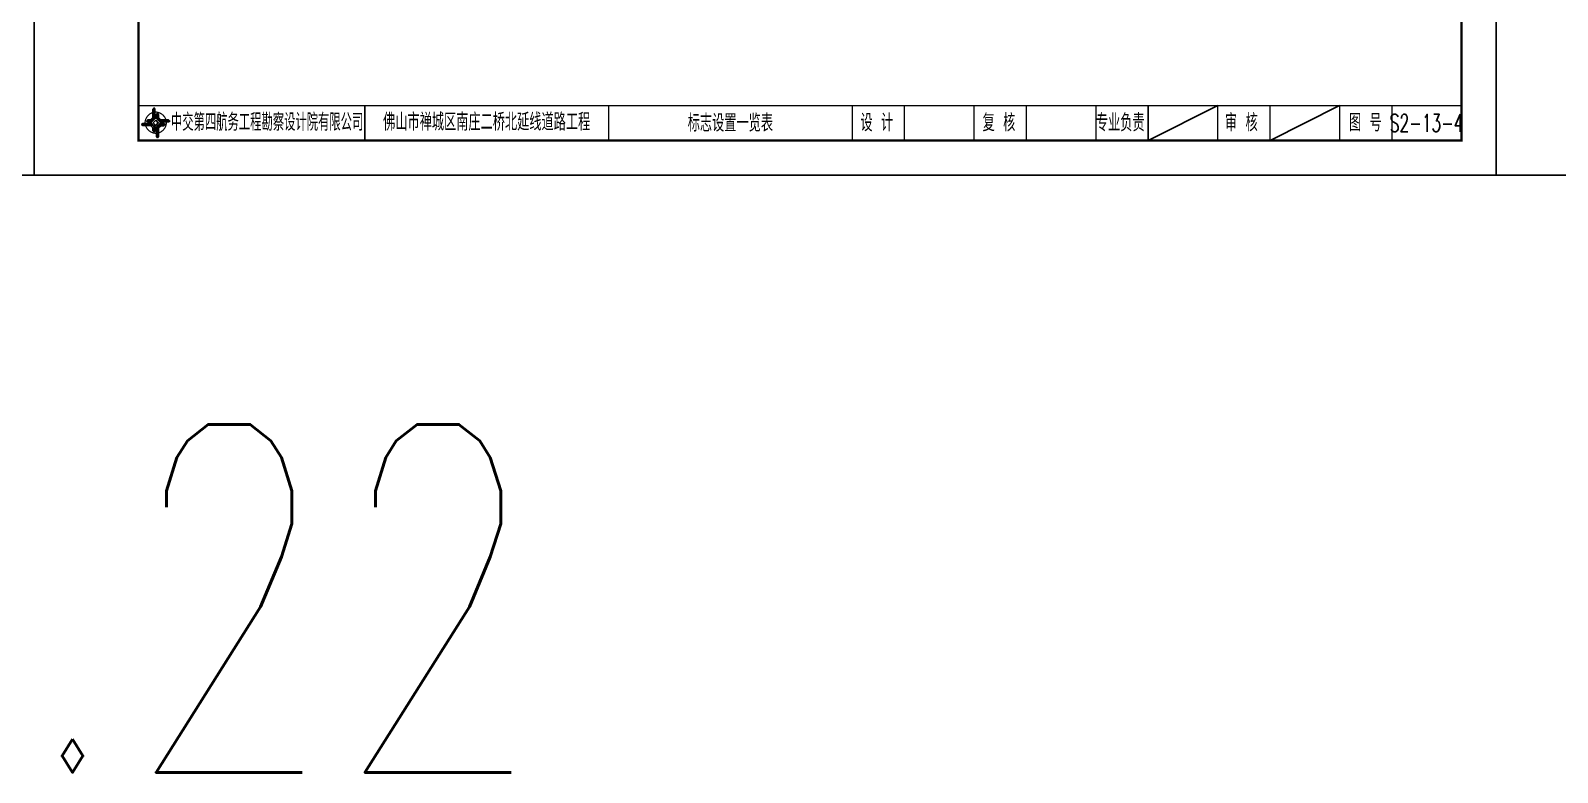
# Model space of a CAD drawing. Extents: x 9922 to 15217, y 1175 to 2938.
# Drawn here: x 14008.6 to 14447.2, y 1722.1 to 1935.2 of the extents above; entities that cross this region are included whole.
import ezdxf
from ezdxf.enums import TextEntityAlignment as Align

# ---------------------------------------------------------------- set-up
doc = ezdxf.new("R2010")
doc.units = 0
doc.header["$LTSCALE"] = 5
doc.layers.get('0').update_dxf_attribs({"linetype": 'CONTINUOUS'})
for name, color, linetype in [('2', 7, 'CONTINUOUS'), ('图框', 7, 'CONTINUOUS'), ('文字', 7, 'CONTINUOUS')]:
    doc.layers.add(name, color=color, linetype=linetype)
doc.styles.get("Standard").update_dxf_attribs({"font": 'simplex1.shx', "width": 0.7, "bigfont": 'hztxt.shx'})

# ---------------------------------------------------------------- blocks, each defined once
blk = doc.blocks.new('series')
at = {"width": 0.75}
for tag, height, p in [('页码', 4, (-35.00000019351683, -18.99999978748997)), ('图名', 5, (-220.0000000007553, -281.9999998736282)), ('图号', 5, (-20.00000000087118, -281.9999997322674))]:
    blk.add_attdef(tag, text='', height=height, dxfattribs=at).set_placement(p, align=Align.MIDDLE_CENTER)
blk = doc.blocks.new('tb')
at = {"lineweight": -3}
h = blk.add_hatch(color=256, dxfattribs=at)
h.paths.add_polyline_path([(-1.228670992161504, -0.1320785302474157), (-3.777098402437705, -0.1366758082405788), (-4.137257534001154, -0.4065742589613385), (-1.397238205910632, -0.4414142085969424), (-0.5595824502494793, -1.241260625552659), (-0.5377440497285022, -2.618099910838639), (-0.268174124076701, -2.204271236922525), (-0.2591490690975675, -1.05795716827002)])
h.paths.add_polyline_path([(0.1330140251965517, -1.081087965820487), (0.1376113031897077, -3.856454300355971), (0.4130853200294737, -4.257762159689361), (0.4373368162431817, -1.238985973350473), (1.254303266752501, -0.4280733826241737), (2.658200219750171, -0.431309751157432), (2.261738862313656, -0.1640078927098472), (1.06957779999648, -0.1549828377307136)])
h.paths.add_polyline_path([(1.075058668143178, 0.2961654990900692), (3.623486078419382, 0.3007627770832428), (4.02479393775277, 0.5639790481017252), (1.254433818257177, 0.5696493874812063), (0.4338647678877763, 1.389621971256247), (0.4252804534801343, 2.800319429116151), (0.1582321915008578, 2.411975327672125), (0.1492071365217242, 1.240846529882496)])
h.paths.add_polyline_path([(-0.2782056403676165, 1.214703607392551), (-0.2828029183607867, 3.990069941928034), (-0.5582769352005529, 4.391377801261428), (-0.5650625050847323, 1.405178606367084), (-1.383477455623911, 0.5999388548037956), (-2.744447998670424, 0.5649253927294958), (-2.330582945081495, 0.2953481910572044), (-1.197365719015146, 0.2863231360780745)])
for p, q in [((-0.5582769352005528, 4.391377801261427), (-0.5650625050847324, 1.405178606367084)), ((-1.383477455623911, 0.5999388548037956), (-2.744447998670424, 0.5649253927294957)), ((-0.5650625050847324, 1.405178606367084), (-1.383477455623911, 0.5999388548037956)), ((0.4252804534801342, 2.800319429116151), (0.4338647678877763, 1.389621971256247)), ((0.4338647678877763, 1.389621971256247), (1.254433818257176, 0.5696493874812063)), ((1.254433818257176, 0.5696493874812063), (4.024793937752769, 0.5639790481017251)), ((-4.137257534001154, -0.4065742589613386), (-1.397238205910632, -0.4414142085969424)), ((-1.397238205910632, -0.4414142085969424), (-0.5595824502494793, -1.241260625552659)), ((-0.5595824502494793, -1.241260625552659), (-0.5377440497285022, -2.618099910838639)), ((0.4130853200294737, -4.257762159689362), (0.4373368162431817, -1.238985973350474)), ((0.4373368162431817, -1.238985973350474), (1.254303266752501, -0.4280733826241736)), ((1.254303266752501, -0.4280733826241736), (2.658200219750171, -0.431309751157432))]:
    blk.add_line(p, q, dxfattribs=at)
at = {"lineweight": -3, "flags": 128}
for points in [[(-0.8984575719989607, 3.992933901796853), (-0.8984575719989607, 1.576138812338048), (-1.530916730157209, 0.9123826470056855), (-2.335694345298677, 0.9123826470056855), (-2.744447998670424, 0.5649253927294957), (-2.330582945081495, 0.2953481910572044), (-1.197365719015146, 0.2863231360780745), (-0.2782056403676165, 1.214703607392551), (-0.2828029183607867, 3.990069941928034), (-0.5582769352005528, 4.391377801261427)], [(-0.0382093518217772, 0.7673643284819214), (0.680333374823654, 0.04359896970502497), (-0.0382093518217772, -0.6859100737558936), (-0.7739971039068507, 0.04934401191316873)], [(3.615558814357584, 0.9159689001160274), (1.425702649158069, 0.9159689001160274), (0.7731862275520882, 1.538085494759734), (0.7731862275520882, 2.38077468162448), (0.4252804534801342, 2.800319429116151), (0.1582321915008578, 2.411975327672124), (0.1492071365217242, 1.240846529882496), (1.075058668143178, 0.2961654990900691), (3.623486078419383, 0.3007627770832428), (4.024793937752769, 0.5639790481017251)], [(-3.728022410605963, -0.7585641109756427), (-1.538166245406444, -0.7585641109756427), (-0.8852013040046955, -1.391471799739268), (-0.8852013040046955, -2.209346257466891), (-0.5377440497285022, -2.618099910838639), (-0.268174124076701, -2.204271236922525), (-0.2591490690975675, -1.05795716827002), (-1.228670992161504, -0.1320785302474157), (-3.777098402437705, -0.1366758082405788), (-4.137257534001154, -0.4065742589613386)], [(0.7528174262224923, -3.84852703629417), (0.7528174262224923, -1.431731946835372), (1.395705588811445, -0.7791505751772103), (2.25942704020374, -0.7791505751772103), (2.658200219750171, -0.431309751157432), (2.261738862313656, -0.1640078927098472), (1.06957779999648, -0.1549828377307136), (0.1330140251965517, -1.081087965820487), (0.1376113031897077, -3.856454300355971), (0.4130853200294737, -4.257762159689362)]]:
    blk.add_lwpolyline(points, close=True, dxfattribs=at)
at = {"lineweight": -3, "const_width": 0.35, "flags": 128}
for points in [[(-0.8984575719989607, 3.022184800634026, 0.3241669670343284), (-3.156283413683539, -0.1382039471767715)], [(2.880337605681945, 0.9159689001160274, 0.324402935256486), (-0.2446307051464558, 3.152779407784049)], [(0.7528174262224923, -2.855861469520281, 0.3254175744173388), (3.016696669261094, 0.2640090343644648)], [(-2.980278320299703, -0.7585641109756427, 0.3229755232610381), (0.1412698125949916, -2.983008973617238)]]:
    blk.add_lwpolyline(points, format="xyb", dxfattribs=at)
blk = doc.blocks.new('123')
at = {"layer": '图框'}
blk.add_lwpolyline([(10930.15521154882, 1893.643909131336), (10930.15521154882, 2190.643909131336), (10510.15521154882, 2190.643909131336), (10510.15521154882, 1893.643909131336)], close=True, dxfattribs=at)

msp = doc.modelspace()

# ---------------------------------------------------------------- linework, layer by layer
at = {"layer": '图框', "linetype": 'Continuous'}
msp.add_line((14329.59698856641, 1903.643909340296), (14349.59698855919, 1913.643909354897), dxfattribs=at)
at = {"layer": '图框'}
msp.add_line((14364.59698856641, 1903.643909365515), (14384.59698855919, 1913.643909380137), dxfattribs=at)
for points, const_width in [([(14419.5969883607, 2180.643909404912), (14039.59698836093, 2180.64390913087), (14039.59698856046, 1903.643909131336), (14419.59698856, 1903.643909405146), (14419.59698836046, 2180.643909404679)], 0.7), ([(14039.59698855325, 1913.643909131336), (14419.59698855302, 1913.643909405379)], 0.4), ([(14104.59698855326, 1913.643909178212), (14104.59698856046, 1903.643909174556)], 0.4), ([(14174.59698856023, 1903.643909236134), (14174.59698855301, 1913.643909228693)], 0.4), ([(14244.59698856641, 1903.643909286659), (14244.59698855919, 1913.643909279175)], 0.4), ([(14259.59698856641, 1903.643909296971), (14259.59698855919, 1913.643909289992)], 0.4), ([(14279.59698856641, 1903.643909309953), (14279.59698855919, 1913.643909304416)], 0.4), ([(14294.59698856641, 1903.64390932077), (14294.59698855919, 1913.643909315233)], 0.4), ([(14314.59698856641, 1903.643909334296), (14314.59698855919, 1913.643909329656)], 0.4), ([(14314.59698856641, 1903.643909334296), (14314.59698855919, 1913.643909329656)], 0.4), ([(14329.59698856641, 1903.643909344568), (14329.59698855919, 1913.643909340473)], 0.4), ([(14349.59698856641, 1903.643909357549), (14349.59698855919, 1913.643909354897)], 0.4), ([(14364.59698856641, 1903.64390936895), (14364.59698855919, 1913.643909365715)], 0.4), ([(14384.59698856641, 1903.643909381933), (14384.59698855919, 1913.643909380137)], 0.4), ([(14399.59698856641, 1903.64390939276), (14399.59698855919, 1913.643909390955)], 0.4)]:
    msp.add_lwpolyline(points, dxfattribs=dict(at, const_width=const_width))

# ---------------------------------------------------------------- block references
at = {"layer": '2', "linetype": 'Continuous'}
for p in [(3079.441777011645, 0), (3499.441777011645, 0), (3919.441777011645, 0)]:
    msp.add_blockref('123', p, dxfattribs=at)
at = {"layer": '图框'}
ref = msp.add_blockref('series', (14429.59698856046, 2190.643909131336), dxfattribs=at)
ref.add_attrib('页码', '第  3  页    共  4  页', dxfattribs={"layer": '0', "height": 4, "width": 0.7}).set_placement((14394.59698836695, 2171.643909343846), align=Align.MIDDLE_CENTER)
ref.add_attrib('图名', '标志设置一览表', dxfattribs={"layer": '0', "height": 5, "width": 0.7}).set_placement((14209.59698855971, 1908.643909257708), align=Align.MIDDLE_CENTER)
ref.add_attrib('图号', 'S2-13-4', dxfattribs={"layer": '0', "height": 5, "width": 0.65}).set_placement((14409.59698855959, 1908.643909399069), align=Align.MIDDLE_CENTER)
at = {"layer": '图框', "lineweight": -3}
msp.add_blockref('tb', (14044.59272118254, 1908.649246393511), dxfattribs=at)

# ---------------------------------------------------------------- texts
at = {"layer": '图框'}
for s, width, p in [('中交第四航务工程勘察设计院有限公司', 0.65, (14076.52782881768, 1908.8923518346)), ('佛山市禅城区南庄二桥北延线道路工程', 0.7, (14139.59698855675, 1908.958610352991)), ('设 计', 0.7, (14251.64165475794, 1908.738495738196)), ('复 核', 0.7, (14286.73647210358, 1908.738495762014)), ('专业负责', 0.7, (14321.58721700282, 1908.738495788722)), ('审 核', 0.7, (14356.36102203507, 1908.738495813941)), ('图 号', 0.7, (14391.98019131541, 1908.738495836896))]:
    msp.add_text(s, height=5, dxfattribs=dict(at, width=width)).set_placement(p, align=Align.MIDDLE_CENTER)
at = {"layer": '文字', "color": 0, "width": 0.7}
msp.add_text('2012.09.22', height=100, dxfattribs=at).set_placement((13615.62528374143, 1722.051648192016))

doc.saveas('drawing.dxf')
